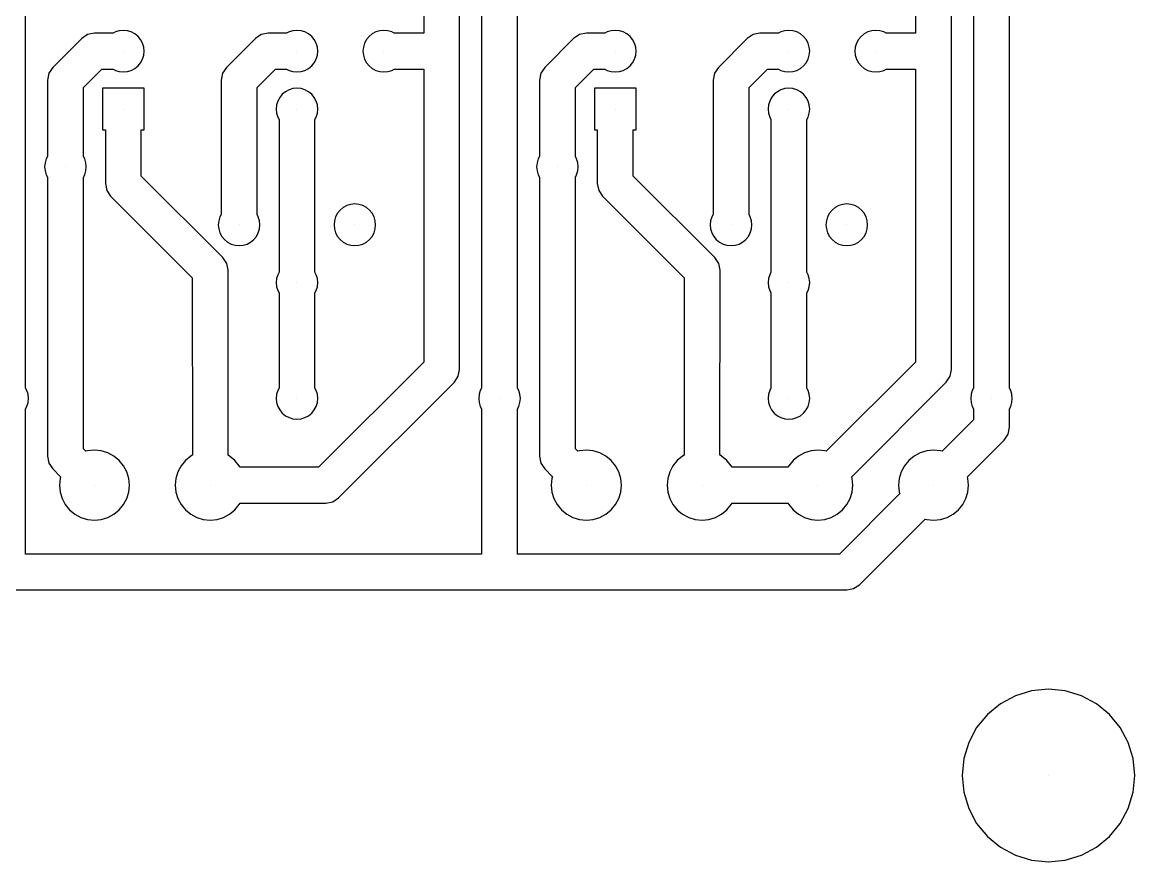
# Model space of a CAD drawing. Extents: x 3.8 to 101.3, y 3.8 to 101.3.
# Drawn here: x 52.5 to 101.33, y 3.75 to 40.6 of the extents above; entities that cross this region are included whole.
import ezdxf

# ---------------------------------------------------------------- set-up
doc = ezdxf.new("R2010")
doc.units = 0
doc.header["$LTSCALE"] = 0.000394
doc.header["$PDMODE"] = 35
doc.header["$PDSIZE"] = 0.000315
doc.layers.add('PLAN_1', color=7, linetype='CONTINUOUS')

msp = doc.modelspace()

# ---------------------------------------------------------------- linework, layer by layer
at = {"layer": 'PLAN_1', "color": 7}
for p, q in [((95.830116, 25.35936), (95.830116, 58.379356)), ((94.253319, 58.052795), (94.253319, 25.35936)), ((71.700119, 39.329357), (71.700119, 48.219357)), ((93.290115, 39.329357), (93.290115, 48.219357)), ((70.123322, 47.430958), (70.123322, 40.117756)), ((91.713318, 47.430958), (91.713318, 40.117756)), ((72.663315, 44.409359), (72.663315, 25.35936)), ((52.65012, 25.35936), (52.65012, 43.62096)), ((74.240112, 25.35936), (74.240112, 43.62096)), ((55.37001, 40.057743), (55.114239, 39.886837)), ((55.671719, 40.117756), (55.37001, 40.057743)), ((56.488403, 40.117756), (55.671719, 40.117756)), ((56.592178, 40.173225), (56.488403, 40.117756)), ((56.763523, 40.225204), (56.592178, 40.173225)), ((56.941719, 40.242756), (56.763523, 40.225204)), ((57.119915, 40.225204), (56.941719, 40.242756)), ((57.29126, 40.173225), (57.119915, 40.225204)), ((57.449177, 40.088818), (57.29126, 40.173225)), ((57.587589, 39.975227), (57.449177, 40.088818)), ((62.990009, 40.057743), (62.734238, 39.886837)), ((63.291718, 40.117756), (62.990009, 40.057743)), ((64.108398, 40.117756), (63.291718, 40.117756)), ((64.212173, 40.173225), (64.108398, 40.117756)), ((64.383522, 40.225204), (64.212173, 40.173225)), ((64.561722, 40.242756), (64.383522, 40.225204)), ((64.739914, 40.225204), (64.561722, 40.242756)), ((64.911255, 40.173225), (64.739914, 40.225204)), ((65.069176, 40.088818), (64.911255, 40.173225)), ((65.207588, 39.975227), (65.069176, 40.088818)), ((67.864258, 40.088818), (67.725845, 39.975227)), ((68.022179, 40.173225), (67.864258, 40.088818)), ((68.193527, 40.225204), (68.022179, 40.173225)), ((68.371719, 40.242756), (68.193527, 40.225204)), ((68.549911, 40.225204), (68.371719, 40.242756)), ((68.72126, 40.173225), (68.549911, 40.225204)), ((68.825035, 40.117756), (68.72126, 40.173225)), ((70.123322, 40.117756), (68.825035, 40.117756)), ((76.960014, 40.057743), (76.704239, 39.886837)), ((77.261719, 40.117756), (76.960014, 40.057743)), ((78.0784, 40.117756), (77.261719, 40.117756)), ((78.182175, 40.173225), (78.0784, 40.117756)), ((78.353523, 40.225204), (78.182175, 40.173225)), ((78.531723, 40.242756), (78.353523, 40.225204)), ((78.709915, 40.225204), (78.531723, 40.242756)), ((78.881264, 40.173225), (78.709915, 40.225204)), ((79.039177, 40.088818), (78.881264, 40.173225)), ((79.177589, 39.975227), (79.039177, 40.088818)), ((84.580009, 40.057743), (84.324234, 39.886837)), ((84.881714, 40.117756), (84.580009, 40.057743)), ((85.698402, 40.117756), (84.881714, 40.117756)), ((85.802177, 40.173225), (85.698402, 40.117756)), ((85.973526, 40.225204), (85.802177, 40.173225)), ((86.151718, 40.242756), (85.973526, 40.225204)), ((86.32991, 40.225204), (86.151718, 40.242756)), ((86.501259, 40.173225), (86.32991, 40.225204)), ((86.659172, 40.088818), (86.501259, 40.173225)), ((86.797592, 39.975227), (86.659172, 40.088818)), ((89.454262, 40.088818), (89.315849, 39.975227)), ((89.612175, 40.173225), (89.454262, 40.088818)), ((89.783524, 40.225204), (89.612175, 40.173225)), ((89.961716, 40.242756), (89.783524, 40.225204)), ((90.139908, 40.225204), (89.961716, 40.242756)), ((90.311256, 40.173225), (90.139908, 40.225204)), ((90.415031, 40.117756), (90.311256, 40.173225)), ((91.713318, 40.117756), (90.415031, 40.117756)), ((55.114239, 39.886837), (53.844238, 38.616837)), ((57.70118, 39.836815), (57.587589, 39.975227)), ((57.785587, 39.678898), (57.70118, 39.836815)), ((57.837566, 39.507553), (57.785587, 39.678898)), ((62.734238, 39.886837), (61.464237, 38.616837)), ((65.321182, 39.836815), (65.207588, 39.975227)), ((65.405586, 39.678898), (65.321182, 39.836815)), ((65.457565, 39.507553), (65.405586, 39.678898)), ((67.527847, 39.678898), (67.475876, 39.507553)), ((67.612259, 39.836815), (67.527847, 39.678898)), ((67.725845, 39.975227), (67.612259, 39.836815)), ((76.704239, 39.886837), (75.434235, 38.616837)), ((79.291183, 39.836815), (79.177589, 39.975227)), ((79.375587, 39.678898), (79.291183, 39.836815)), ((79.427567, 39.507553), (79.375587, 39.678898)), ((84.324234, 39.886837), (83.054237, 38.616837)), ((86.911179, 39.836815), (86.797592, 39.975227)), ((86.99559, 39.678898), (86.911179, 39.836815)), ((87.047562, 39.507553), (86.99559, 39.678898)), ((89.117844, 39.678898), (89.065872, 39.507553)), ((89.202255, 39.836815), (89.117844, 39.678898)), ((89.315849, 39.975227), (89.202255, 39.836815)), ((57.785587, 38.979816), (57.837566, 39.151161)), ((57.855118, 39.329357), (57.837566, 39.507553)), ((57.837566, 39.151161), (57.855118, 39.329357)), ((65.405586, 38.979816), (65.457565, 39.151161)), ((65.475113, 39.329357), (65.457565, 39.507553)), ((65.457565, 39.151161), (65.475113, 39.329357)), ((67.475876, 39.507553), (67.458321, 39.329357)), ((67.458321, 39.329357), (67.475876, 39.151161)), ((67.475876, 39.151161), (67.527847, 38.979816)), ((71.700119, 25.35936), (71.700119, 39.329357)), ((79.375587, 38.979816), (79.427567, 39.151161)), ((79.445114, 39.329357), (79.427567, 39.507553)), ((79.427567, 39.151161), (79.445114, 39.329357)), ((86.99559, 38.979816), (87.047562, 39.151161)), ((87.065117, 39.329357), (87.047562, 39.507553)), ((87.047562, 39.151161), (87.065117, 39.329357)), ((89.065872, 39.507553), (89.048317, 39.329357)), ((89.048317, 39.329357), (89.065872, 39.151161)), ((89.065872, 39.151161), (89.117844, 38.979816)), ((93.290115, 25.35936), (93.290115, 39.329357)), ((53.844238, 38.616837), (53.673332, 38.361065)), ((57.449177, 38.569897), (57.587589, 38.683487)), ((57.587589, 38.683487), (57.70118, 38.821899)), ((57.70118, 38.821899), (57.785587, 38.979816)), ((61.464237, 38.616837), (61.293331, 38.361065)), ((65.069176, 38.569897), (65.207588, 38.683487)), ((65.207588, 38.683487), (65.321182, 38.821899)), ((65.321182, 38.821899), (65.405586, 38.979816)), ((67.527847, 38.979816), (67.612259, 38.821899)), ((67.612259, 38.821899), (67.725845, 38.683487)), ((67.725845, 38.683487), (67.864258, 38.569897)), ((75.434235, 38.616837), (75.263336, 38.361065)), ((79.039177, 38.569897), (79.177589, 38.683487)), ((79.177589, 38.683487), (79.291183, 38.821899)), ((79.291183, 38.821899), (79.375587, 38.979816)), ((83.054237, 38.616837), (82.883331, 38.361065)), ((86.659172, 38.569897), (86.797592, 38.683487)), ((86.797592, 38.683487), (86.911179, 38.821899)), ((86.911179, 38.821899), (86.99559, 38.979816)), ((89.117844, 38.979816), (89.202255, 38.821899)), ((89.202255, 38.821899), (89.315849, 38.683487)), ((89.315849, 38.683487), (89.454262, 38.569897)), ((53.673332, 38.361065), (53.613319, 38.059357)), ((55.190117, 37.732796), (55.99828, 38.540958)), ((55.99828, 38.540958), (56.488403, 38.540958)), ((56.488403, 38.540958), (56.592178, 38.485489)), ((56.592178, 38.485489), (56.763523, 38.43351)), ((56.763523, 38.43351), (56.941719, 38.415958)), ((56.941719, 38.415958), (57.119915, 38.43351)), ((57.119915, 38.43351), (57.29126, 38.485489)), ((57.29126, 38.485489), (57.449177, 38.569897)), ((61.293331, 38.361065), (61.233318, 38.059357)), ((62.810116, 37.732796), (63.618279, 38.540958)), ((63.618279, 38.540958), (64.108398, 38.540958)), ((64.108398, 38.540958), (64.212173, 38.485489)), ((64.212173, 38.485489), (64.383522, 38.43351)), ((64.383522, 38.43351), (64.561722, 38.415958)), ((64.561722, 38.415958), (64.739914, 38.43351)), ((64.739914, 38.43351), (64.911255, 38.485489)), ((64.911255, 38.485489), (65.069176, 38.569897)), ((67.864258, 38.569897), (68.022179, 38.485489)), ((68.022179, 38.485489), (68.193527, 38.43351)), ((68.193527, 38.43351), (68.371719, 38.415958)), ((68.371719, 38.415958), (68.549911, 38.43351)), ((68.549911, 38.43351), (68.72126, 38.485489)), ((68.72126, 38.485489), (68.825035, 38.540958)), ((68.825035, 38.540958), (70.123322, 38.540958)), ((70.123322, 38.540958), (70.123322, 25.685923)), ((75.263336, 38.361065), (75.203323, 38.059357)), ((76.780113, 37.732792), (77.58828, 38.540958)), ((77.58828, 38.540958), (78.0784, 38.540958)), ((78.0784, 38.540958), (78.182175, 38.485489)), ((78.182175, 38.485489), (78.353523, 38.43351)), ((78.353523, 38.43351), (78.531723, 38.415958)), ((78.531723, 38.415958), (78.709915, 38.43351)), ((78.709915, 38.43351), (78.881264, 38.485489)), ((78.881264, 38.485489), (79.039177, 38.569897)), ((82.883331, 38.361065), (82.823318, 38.059357)), ((84.400116, 37.732792), (85.208282, 38.540958)), ((85.208282, 38.540958), (85.698402, 38.540958)), ((85.698402, 38.540958), (85.802177, 38.485489)), ((85.802177, 38.485489), (85.973526, 38.43351)), ((85.973526, 38.43351), (86.151718, 38.415958)), ((86.151718, 38.415958), (86.32991, 38.43351)), ((86.32991, 38.43351), (86.501259, 38.485489)), ((86.501259, 38.485489), (86.659172, 38.569897)), ((89.454262, 38.569897), (89.612175, 38.485489)), ((89.612175, 38.485489), (89.783524, 38.43351)), ((89.783524, 38.43351), (89.961716, 38.415958)), ((89.961716, 38.415958), (90.139908, 38.43351)), ((90.139908, 38.43351), (90.311256, 38.485489)), ((90.311256, 38.485489), (90.415031, 38.540958)), ((90.415031, 38.540958), (91.713318, 38.540958)), ((91.713318, 38.540958), (91.713318, 25.685925)), ((53.613319, 38.059357), (53.613319, 34.702675)), ((55.190117, 34.702675), (55.190117, 37.732796)), ((57.855118, 37.702755), (56.02832, 37.702755)), ((56.02832, 37.702755), (56.02832, 35.875957)), ((57.855118, 35.875957), (57.855118, 37.702755)), ((61.233318, 38.059357), (61.233318, 32.162674)), ((62.810116, 32.162674), (62.810116, 37.732796)), ((64.212173, 37.633224), (64.05426, 37.548817)), ((64.383522, 37.685204), (64.212173, 37.633224)), ((64.561722, 37.702755), (64.383522, 37.685204)), ((64.739914, 37.685204), (64.561722, 37.702755)), ((64.911255, 37.633224), (64.739914, 37.685204)), ((65.069176, 37.548817), (64.911255, 37.633224)), ((75.203323, 38.059357), (75.203323, 34.702682)), ((76.780113, 34.702682), (76.780113, 37.732792)), ((79.445114, 37.702755), (77.618324, 37.702755)), ((77.618324, 37.702755), (77.618324, 35.875957)), ((79.445114, 35.875957), (79.445114, 37.702755)), ((82.823318, 38.059357), (82.823318, 32.162682)), ((84.400116, 32.162682), (84.400116, 37.732792)), ((85.802177, 37.633224), (85.644264, 37.548817)), ((85.973526, 37.685204), (85.802177, 37.633224)), ((86.151718, 37.702755), (85.973526, 37.685204)), ((86.32991, 37.685204), (86.151718, 37.702755)), ((86.501259, 37.633224), (86.32991, 37.685204)), ((86.659172, 37.548817), (86.501259, 37.633224)), ((63.71785, 37.138897), (63.665871, 36.967552)), ((63.802258, 37.296814), (63.71785, 37.138897)), ((63.915848, 37.435226), (63.802258, 37.296814)), ((64.05426, 37.548817), (63.915848, 37.435226)), ((65.207588, 37.435226), (65.069176, 37.548817)), ((65.321182, 37.296814), (65.207588, 37.435226)), ((65.405586, 37.138897), (65.321182, 37.296814)), ((65.457565, 36.967552), (65.405586, 37.138897)), ((85.307846, 37.138897), (85.255875, 36.967552)), ((85.392258, 37.296814), (85.307846, 37.138897)), ((85.505844, 37.435226), (85.392258, 37.296814)), ((85.644264, 37.548817), (85.505844, 37.435226)), ((86.797592, 37.435226), (86.659172, 37.548817)), ((86.911179, 37.296814), (86.797592, 37.435226)), ((86.99559, 37.138897), (86.911179, 37.296814)), ((87.047562, 36.967552), (86.99559, 37.138897)), ((63.665871, 36.967552), (63.648319, 36.789356)), ((63.648319, 36.789356), (63.665871, 36.61116)), ((65.475113, 36.789356), (65.457565, 36.967552)), ((65.457565, 36.61116), (65.475113, 36.789356)), ((85.255875, 36.967552), (85.238319, 36.789356)), ((85.238319, 36.789356), (85.255875, 36.61116)), ((87.065117, 36.789356), (87.047562, 36.967552)), ((87.047562, 36.61116), (87.065117, 36.789356)), ((63.665871, 36.61116), (63.71785, 36.439816)), ((63.71785, 36.439816), (63.773319, 36.33604)), ((63.773319, 36.33604), (63.773319, 29.622675)), ((65.350113, 36.33604), (65.405586, 36.439816)), ((65.350113, 29.622675), (65.350113, 36.33604)), ((65.405586, 36.439816), (65.457565, 36.61116)), ((85.255875, 36.61116), (85.307846, 36.439816)), ((85.307846, 36.439816), (85.363319, 36.336033)), ((85.363319, 36.336033), (85.363319, 29.622681)), ((86.940117, 36.336033), (86.99559, 36.439816)), ((86.940117, 29.622681), (86.940117, 36.336033)), ((86.99559, 36.439816), (87.047562, 36.61116)), ((56.02832, 35.875957), (56.15332, 35.875957)), ((56.15332, 35.875957), (56.15332, 33.522919)), ((57.730118, 33.84948), (57.730118, 35.875957)), ((57.730118, 35.875957), (57.855118, 35.875957)), ((77.618324, 35.875957), (77.743324, 35.875957)), ((77.743324, 35.875957), (77.743324, 33.522919)), ((79.320114, 33.849483), (79.320114, 35.875957)), ((79.320114, 35.875957), (79.445114, 35.875957)), ((53.613319, 34.702675), (53.55785, 34.5989)), ((55.245586, 34.5989), (55.190117, 34.702675)), ((75.203323, 34.702682), (75.14785, 34.5989)), ((76.835587, 34.5989), (76.780113, 34.702682)), ((53.505871, 34.427555), (53.488319, 34.249359)), ((53.488319, 34.249359), (53.505871, 34.071163)), ((53.55785, 34.5989), (53.505871, 34.427555)), ((55.297565, 34.427555), (55.245586, 34.5989)), ((55.315117, 34.249359), (55.297565, 34.427555)), ((55.297565, 34.071163), (55.315117, 34.249359)), ((75.095871, 34.427555), (75.078323, 34.249359)), ((75.078323, 34.249359), (75.095871, 34.071163)), ((75.14785, 34.5989), (75.095871, 34.427555)), ((76.887566, 34.427555), (76.835587, 34.5989)), ((76.905113, 34.249359), (76.887566, 34.427555)), ((76.887566, 34.071163), (76.905113, 34.249359)), ((53.505871, 34.071163), (53.55785, 33.899818)), ((53.55785, 33.899818), (53.613319, 33.796043)), ((53.613319, 33.796043), (53.613319, 21.549358)), ((55.190117, 33.796043), (55.245586, 33.899818)), ((55.190117, 21.875921), (55.190117, 33.796043)), ((55.245586, 33.899818), (55.297565, 34.071163)), ((61.309196, 30.270399), (57.730118, 33.84948)), ((75.095871, 34.071163), (75.14785, 33.899818)), ((75.14785, 33.899818), (75.203323, 33.796036)), ((75.203323, 33.796036), (75.203323, 21.549358)), ((76.780113, 33.796036), (76.835587, 33.899818)), ((76.780113, 21.875925), (76.780113, 33.796036)), ((76.835587, 33.899818), (76.887566, 34.071163)), ((82.8992, 30.270399), (79.320114, 33.849483)), ((56.15332, 33.522919), (56.213333, 33.221214)), ((56.213333, 33.221214), (56.384239, 32.965439)), ((77.743324, 33.522919), (77.803337, 33.221214)), ((77.803337, 33.221214), (77.974236, 32.965439)), ((56.384239, 32.965439), (59.963318, 29.386354)), ((77.974236, 32.965439), (81.553322, 29.386351)), ((66.455849, 32.355228), (66.342255, 32.216816)), ((66.594261, 32.468819), (66.455849, 32.355228)), ((66.752182, 32.553226), (66.594261, 32.468819)), ((66.923523, 32.605206), (66.752182, 32.553226)), ((67.101715, 32.622757), (66.923523, 32.605206)), ((67.279915, 32.605206), (67.101715, 32.622757)), ((67.451263, 32.553226), (67.279915, 32.605206)), ((67.609177, 32.468819), (67.451263, 32.553226)), ((67.747589, 32.355228), (67.609177, 32.468819)), ((67.861176, 32.216816), (67.747589, 32.355228)), ((88.045845, 32.355228), (87.932251, 32.216816)), ((88.184265, 32.468819), (88.045845, 32.355228)), ((88.342178, 32.553226), (88.184265, 32.468819)), ((88.513519, 32.605206), (88.342178, 32.553226)), ((88.691719, 32.622757), (88.513519, 32.605206)), ((88.869911, 32.605206), (88.691719, 32.622757)), ((89.04126, 32.553226), (88.869911, 32.605206)), ((89.199173, 32.468819), (89.04126, 32.553226)), ((89.337585, 32.355228), (89.199173, 32.468819)), ((89.45118, 32.216816), (89.337585, 32.355228)), ((61.12587, 31.887554), (61.108318, 31.709358)), ((61.177849, 32.058899), (61.12587, 31.887554)), ((61.233318, 32.162674), (61.177849, 32.058899)), ((62.865585, 32.058899), (62.810116, 32.162674)), ((62.917564, 31.887552), (62.865585, 32.058899)), ((62.935116, 31.709358), (62.917564, 31.887552)), ((66.205872, 31.887554), (66.188324, 31.709358)), ((66.257851, 32.058899), (66.205872, 31.887554)), ((66.342255, 32.216816), (66.257851, 32.058899)), ((67.945587, 32.058899), (67.861176, 32.216816)), ((67.997566, 31.887552), (67.945587, 32.058899)), ((68.015121, 31.709358), (67.997566, 31.887552)), ((82.715866, 31.887554), (82.698318, 31.709358)), ((82.767853, 32.058899), (82.715866, 31.887554)), ((82.823318, 32.162682), (82.767853, 32.058899)), ((84.455582, 32.058899), (84.400116, 32.162682)), ((84.507568, 31.887552), (84.455582, 32.058899)), ((84.525116, 31.709358), (84.507568, 31.887552)), ((87.795868, 31.887554), (87.77832, 31.709358)), ((87.847847, 32.058899), (87.795868, 31.887554)), ((87.932251, 32.216816), (87.847847, 32.058899)), ((89.535583, 32.058899), (89.45118, 32.216816)), ((89.587563, 31.887552), (89.535583, 32.058899)), ((89.605118, 31.709358), (89.587563, 31.887552)), ((61.108318, 31.709358), (61.12587, 31.531164)), ((61.12587, 31.531164), (61.177849, 31.359816)), ((61.177849, 31.359816), (61.262257, 31.201902)), ((62.781178, 31.201902), (62.865585, 31.359816)), ((62.865585, 31.359816), (62.917564, 31.531164)), ((62.917564, 31.531164), (62.935116, 31.709358)), ((66.188324, 31.709358), (66.205872, 31.531164)), ((66.205872, 31.531164), (66.257851, 31.359816)), ((66.257851, 31.359816), (66.342255, 31.201902)), ((67.861176, 31.201902), (67.945587, 31.359816)), ((67.945587, 31.359816), (67.997566, 31.531164)), ((67.997566, 31.531164), (68.015121, 31.709358)), ((82.698318, 31.709358), (82.715866, 31.531164)), ((82.715866, 31.531164), (82.767853, 31.359816)), ((82.767853, 31.359816), (82.852257, 31.201902)), ((84.371178, 31.201902), (84.455582, 31.359816)), ((84.455582, 31.359816), (84.507568, 31.531164)), ((84.507568, 31.531164), (84.525116, 31.709358)), ((87.77832, 31.709358), (87.795868, 31.531164)), ((87.795868, 31.531164), (87.847847, 31.359816)), ((87.847847, 31.359816), (87.932251, 31.201902)), ((89.45118, 31.201902), (89.535583, 31.359816)), ((89.535583, 31.359816), (89.587563, 31.531164)), ((89.587563, 31.531164), (89.605118, 31.709358)), ((61.262257, 31.201902), (61.375847, 31.063488)), ((61.375847, 31.063488), (61.514259, 30.949896)), ((61.514259, 30.949896), (61.672176, 30.86549)), ((61.672176, 30.86549), (61.843521, 30.813511)), ((61.843521, 30.813511), (62.021717, 30.795961)), ((62.021717, 30.795961), (62.199913, 30.813511)), ((62.199913, 30.813511), (62.371258, 30.86549)), ((62.371258, 30.86549), (62.529175, 30.949896)), ((62.529175, 30.949896), (62.667587, 31.063488)), ((62.667587, 31.063488), (62.781178, 31.201902)), ((66.342255, 31.201902), (66.455849, 31.063488)), ((66.455849, 31.063488), (66.594261, 30.949896)), ((66.594261, 30.949896), (66.752182, 30.86549)), ((66.752182, 30.86549), (66.923523, 30.813511)), ((66.923523, 30.813511), (67.101715, 30.795961)), ((67.101715, 30.795961), (67.279915, 30.813511)), ((67.279915, 30.813511), (67.451263, 30.86549)), ((67.451263, 30.86549), (67.609177, 30.949896)), ((67.609177, 30.949896), (67.747589, 31.063488)), ((67.747589, 31.063488), (67.861176, 31.201902)), ((82.852257, 31.201902), (82.965851, 31.063488)), ((82.965851, 31.063488), (83.104263, 30.949896)), ((83.104263, 30.949896), (83.262177, 30.86549)), ((83.262177, 30.86549), (83.433517, 30.813511)), ((83.433517, 30.813511), (83.611717, 30.795961)), ((83.611717, 30.795961), (83.789917, 30.813511)), ((83.789917, 30.813511), (83.961258, 30.86549)), ((83.961258, 30.86549), (84.119171, 30.949896)), ((84.119171, 30.949896), (84.257584, 31.063488)), ((84.257584, 31.063488), (84.371178, 31.201902)), ((87.932251, 31.201902), (88.045845, 31.063488)), ((88.045845, 31.063488), (88.184265, 30.949896)), ((88.184265, 30.949896), (88.342178, 30.86549)), ((88.342178, 30.86549), (88.513519, 30.813511)), ((88.513519, 30.813511), (88.691719, 30.795961)), ((88.691719, 30.795961), (88.869911, 30.813511)), ((88.869911, 30.813511), (89.04126, 30.86549)), ((89.04126, 30.86549), (89.199173, 30.949896)), ((89.199173, 30.949896), (89.337585, 31.063488)), ((89.337585, 31.063488), (89.45118, 31.201902)), ((61.480103, 30.014624), (61.309196, 30.270399)), ((61.540115, 29.712917), (61.480103, 30.014624)), ((83.070099, 30.014624), (82.8992, 30.270399)), ((83.130112, 29.712917), (83.070099, 30.014624)), ((59.963318, 29.386354), (59.973236, 21.599222)), ((61.540115, 21.593922), (61.540115, 29.712917)), ((63.665871, 29.347553), (63.648319, 29.169357)), ((63.71785, 29.5189), (63.665871, 29.347553)), ((63.773319, 29.622675), (63.71785, 29.5189)), ((65.405586, 29.5189), (65.350113, 29.622675)), ((65.457565, 29.347551), (65.405586, 29.5189)), ((65.475113, 29.169357), (65.457565, 29.347551)), ((81.553322, 29.386351), (81.553322, 21.593924)), ((83.120193, 21.599224), (83.130112, 29.712917)), ((85.255875, 29.347553), (85.238319, 29.169357)), ((85.307846, 29.5189), (85.255875, 29.347553)), ((85.363319, 29.622681), (85.307846, 29.5189)), ((86.99559, 29.5189), (86.940117, 29.622681)), ((87.047562, 29.347551), (86.99559, 29.5189)), ((87.065117, 29.169357), (87.047562, 29.347551)), ((63.648319, 29.169357), (63.665871, 28.991163)), ((63.665871, 28.991163), (63.71785, 28.819815)), ((63.71785, 28.819815), (63.773319, 28.71604)), ((65.350113, 28.71604), (65.405586, 28.819815)), ((65.405586, 28.819815), (65.457565, 28.991163)), ((65.457565, 28.991163), (65.475113, 29.169357)), ((85.238319, 29.169357), (85.255875, 28.991163)), ((85.255875, 28.991163), (85.307846, 28.819815)), ((85.307846, 28.819815), (85.363319, 28.716034)), ((86.940117, 28.716034), (86.99559, 28.819815)), ((86.99559, 28.819815), (87.047562, 28.991163)), ((87.047562, 28.991163), (87.065117, 29.169357)), ((63.773319, 28.71604), (63.773319, 24.542677)), ((65.350113, 24.542677), (65.350113, 28.71604)), ((85.363319, 28.716034), (85.363319, 24.542683)), ((86.940117, 24.542683), (86.940117, 28.716034)), ((70.123322, 25.685923), (65.505157, 21.067755)), ((91.713318, 25.685925), (87.79377, 21.766376)), ((52.65012, 24.542677), (52.65012, 25.35936)), ((71.4692, 24.801878), (71.640106, 25.057653)), ((71.640106, 25.057653), (71.700119, 25.35936)), ((72.663315, 25.35936), (72.663315, 24.542677)), ((74.240112, 24.542683), (74.240112, 25.35936)), ((93.059196, 24.801878), (93.230103, 25.057653)), ((93.230103, 25.057653), (93.290115, 25.35936)), ((94.253319, 25.35936), (94.253319, 24.542681)), ((95.830116, 24.542681), (95.830116, 25.35936)), ((52.705589, 24.438902), (52.65012, 24.542677)), ((52.757568, 24.267553), (52.705589, 24.438902)), ((63.71785, 24.438902), (63.665871, 24.267555)), ((63.773319, 24.542677), (63.71785, 24.438902)), ((65.405586, 24.438902), (65.350113, 24.542677)), ((65.457565, 24.267553), (65.405586, 24.438902)), ((66.389198, 19.721876), (71.4692, 24.801878)), ((72.607849, 24.438902), (72.55587, 24.267555)), ((72.663315, 24.542677), (72.607849, 24.438902)), ((74.295586, 24.438902), (74.240112, 24.542683)), ((74.347565, 24.267553), (74.295586, 24.438902)), ((85.307846, 24.438902), (85.255875, 24.267555)), ((85.363319, 24.542683), (85.307846, 24.438902)), ((86.99559, 24.438902), (86.940117, 24.542683)), ((87.047562, 24.267553), (86.99559, 24.438902)), ((88.908737, 20.651413), (93.059196, 24.801878)), ((94.197845, 24.438902), (94.145874, 24.267555)), ((94.253319, 24.542681), (94.197845, 24.438902)), ((95.88559, 24.438902), (95.830116, 24.542681)), ((95.937561, 24.267553), (95.88559, 24.438902)), ((52.77512, 24.089359), (52.757568, 24.267553)), ((52.757568, 23.911165), (52.77512, 24.089359)), ((63.665871, 24.267555), (63.648319, 24.089359)), ((63.648319, 24.089359), (63.665871, 23.911165)), ((65.475113, 24.089359), (65.457565, 24.267553)), ((65.457565, 23.911165), (65.475113, 24.089359)), ((72.55587, 24.267555), (72.538315, 24.089359)), ((72.538315, 24.089359), (72.55587, 23.911165)), ((74.365112, 24.089359), (74.347565, 24.267553)), ((74.347565, 23.911165), (74.365112, 24.089359)), ((85.255875, 24.267555), (85.238319, 24.089359)), ((85.238319, 24.089359), (85.255875, 23.911165)), ((87.065117, 24.089359), (87.047562, 24.267553)), ((87.047562, 23.911165), (87.065117, 24.089359)), ((94.145874, 24.267555), (94.128319, 24.089359)), ((94.128319, 24.089359), (94.145874, 23.911165)), ((95.955116, 24.089359), (95.937561, 24.267553)), ((95.937561, 23.911165), (95.955116, 24.089359)), ((52.65012, 23.636042), (52.705589, 23.739817)), ((52.65012, 17.257755), (52.65012, 23.636042)), ((52.705589, 23.739817), (52.757568, 23.911165)), ((63.665871, 23.911165), (63.71785, 23.739817)), ((63.71785, 23.739817), (63.802258, 23.581903)), ((63.802258, 23.581903), (63.915848, 23.443489)), ((63.915848, 23.443489), (64.05426, 23.329897)), ((65.069176, 23.329897), (65.207588, 23.443489)), ((65.207588, 23.443489), (65.321182, 23.581903)), ((65.321182, 23.581903), (65.405586, 23.739817)), ((65.405586, 23.739817), (65.457565, 23.911165)), ((72.55587, 23.911165), (72.607849, 23.739817)), ((72.607849, 23.739817), (72.663315, 23.636042)), ((72.663315, 23.636042), (72.663315, 17.257755)), ((74.240112, 23.636036), (74.295586, 23.739817)), ((74.240112, 17.257755), (74.240112, 23.636036)), ((74.295586, 23.739817), (74.347565, 23.911165)), ((85.255875, 23.911165), (85.307846, 23.739817)), ((85.307846, 23.739817), (85.392258, 23.581903)), ((85.392258, 23.581903), (85.505844, 23.443489)), ((85.505844, 23.443489), (85.644264, 23.329897)), ((86.659172, 23.329897), (86.797592, 23.443489)), ((86.797592, 23.443489), (86.911179, 23.581903)), ((86.911179, 23.581903), (86.99559, 23.739817)), ((86.99559, 23.739817), (87.047562, 23.911165)), ((94.145874, 23.911165), (94.197845, 23.739817)), ((94.197845, 23.739817), (94.253319, 23.636038)), ((94.253319, 23.636038), (94.253319, 23.145924)), ((95.830116, 23.636038), (95.88559, 23.739817)), ((95.830116, 22.819359), (95.830116, 23.636038)), ((95.88559, 23.739817), (95.937561, 23.911165)), ((64.05426, 23.329897), (64.212173, 23.245491)), ((64.212173, 23.245491), (64.383522, 23.193512)), ((64.383522, 23.193512), (64.561722, 23.175962)), ((64.561722, 23.175962), (64.739914, 23.193512)), ((64.739914, 23.193512), (64.911255, 23.245491)), ((64.911255, 23.245491), (65.069176, 23.329897)), ((85.644264, 23.329897), (85.802177, 23.245491)), ((85.802177, 23.245491), (85.973526, 23.193512)), ((85.973526, 23.193512), (86.151718, 23.175962)), ((86.151718, 23.175962), (86.32991, 23.193512)), ((86.32991, 23.193512), (86.501259, 23.245491)), ((86.501259, 23.245491), (86.659172, 23.329897)), ((94.253319, 23.145924), (92.873772, 21.766375)), ((95.599197, 22.261877), (95.770103, 22.517653)), ((95.770103, 22.517653), (95.830116, 22.819359)), ((93.988739, 20.651415), (95.599197, 22.261877)), ((53.613319, 21.549358), (53.673332, 21.247652)), ((55.299664, 21.766375), (55.190117, 21.875921)), ((55.371593, 21.788195), (55.299664, 21.766375)), ((55.671719, 21.817755), (55.371593, 21.788195)), ((55.971844, 21.788195), (55.671719, 21.817755)), ((56.260437, 21.700651), (55.971844, 21.788195)), ((56.526405, 21.558489), (56.260437, 21.700651)), ((56.759529, 21.367168), (56.526405, 21.558489)), ((59.89703, 21.558489), (59.663906, 21.367168)), ((59.963318, 21.593922), (59.89703, 21.558489)), ((59.973236, 21.599222), (59.963318, 21.593922)), ((61.606403, 21.558489), (61.540115, 21.593922)), ((61.839527, 21.367168), (61.606403, 21.558489)), ((75.203323, 21.549358), (75.263336, 21.247652)), ((76.889664, 21.766376), (76.780113, 21.875925)), ((76.961594, 21.788195), (76.889664, 21.766376)), ((77.261719, 21.817755), (76.961594, 21.788195)), ((77.561844, 21.788195), (77.261719, 21.817755)), ((77.850433, 21.700651), (77.561844, 21.788195)), ((78.116409, 21.558489), (77.850433, 21.700651)), ((78.349533, 21.367168), (78.116409, 21.558489)), ((81.48703, 21.558489), (81.253906, 21.367168)), ((81.553322, 21.593924), (81.48703, 21.558489)), ((83.130112, 21.593924), (83.120193, 21.599224)), ((83.196404, 21.558489), (83.130112, 21.593924)), ((83.429527, 21.367168), (83.196404, 21.558489)), ((86.567032, 21.558489), (86.333908, 21.367168)), ((86.833, 21.700651), (86.567032, 21.558489)), ((87.12159, 21.788195), (86.833, 21.700651)), ((87.421722, 21.817755), (87.12159, 21.788195)), ((87.721848, 21.788195), (87.421722, 21.817755)), ((87.79377, 21.766376), (87.721848, 21.788195)), ((91.647026, 21.558489), (91.413902, 21.367168)), ((91.912994, 21.700651), (91.647026, 21.558489)), ((92.201591, 21.788195), (91.912994, 21.700651)), ((92.501717, 21.817755), (92.201591, 21.788195)), ((92.801842, 21.788195), (92.501717, 21.817755)), ((92.873772, 21.766375), (92.801842, 21.788195)), ((53.673332, 21.247652), (53.844238, 20.991877)), ((56.950848, 21.134047), (56.759529, 21.367168)), ((57.093014, 20.868076), (56.950848, 21.134047)), ((59.472588, 21.134047), (59.330421, 20.868076)), ((59.663906, 21.367168), (59.472588, 21.134047)), ((62.030846, 21.134047), (61.839527, 21.367168)), ((62.06628, 21.067755), (62.030846, 21.134047)), ((65.505157, 21.067755), (62.06628, 21.067755)), ((75.263336, 21.247652), (75.434235, 20.991877)), ((78.540848, 21.134047), (78.349533, 21.367168)), ((78.683014, 20.868076), (78.540848, 21.134047)), ((81.062584, 21.134047), (80.920425, 20.868076)), ((81.253906, 21.367168), (81.062584, 21.134047)), ((83.62085, 21.134047), (83.429527, 21.367168)), ((83.656281, 21.067755), (83.62085, 21.134047)), ((86.107155, 21.067755), (83.656281, 21.067755)), ((86.142586, 21.134047), (86.107155, 21.067755)), ((86.333908, 21.367168), (86.142586, 21.134047)), ((91.222588, 21.134047), (91.080421, 20.868076)), ((91.413902, 21.367168), (91.222588, 21.134047)), ((53.844238, 20.991877), (54.1847, 20.651415)), ((54.16288, 20.579485), (54.13332, 20.279358)), ((54.1847, 20.651415), (54.16288, 20.579485)), ((57.180557, 20.579485), (57.093014, 20.868076)), ((57.210117, 20.279358), (57.180557, 20.579485)), ((59.242878, 20.579485), (59.213318, 20.279358)), ((59.330421, 20.868076), (59.242878, 20.579485)), ((75.434235, 20.991877), (75.774704, 20.651413)), ((75.752884, 20.579485), (75.72332, 20.279358)), ((75.774704, 20.651413), (75.752884, 20.579485)), ((78.770554, 20.579485), (78.683014, 20.868076)), ((78.800117, 20.279358), (78.770554, 20.579485)), ((80.832878, 20.579485), (80.803322, 20.279358)), ((80.920425, 20.868076), (80.832878, 20.579485)), ((88.930557, 20.579485), (88.908737, 20.651413)), ((88.960114, 20.279358), (88.930557, 20.579485)), ((90.992882, 20.579485), (90.963318, 20.279358)), ((91.080421, 20.868076), (90.992882, 20.579485)), ((94.010551, 20.579485), (93.988739, 20.651415)), ((94.040115, 20.279358), (94.010551, 20.579485)), ((54.13332, 20.279358), (54.16288, 19.979231)), ((57.180557, 19.979231), (57.210117, 20.279358)), ((59.213318, 20.279358), (59.242878, 19.979231)), ((75.72332, 20.279358), (75.752884, 19.979231)), ((78.770554, 19.979231), (78.800117, 20.279358)), ((80.803322, 20.279358), (80.832878, 19.979231)), ((88.930557, 19.979231), (88.960114, 20.279358)), ((90.963318, 20.279358), (90.992882, 19.979231)), ((94.010551, 19.979231), (94.040115, 20.279358)), ((54.16288, 19.979231), (54.250423, 19.690639)), ((54.250423, 19.690639), (54.39259, 19.424669)), ((56.950848, 19.424669), (57.093014, 19.690639)), ((57.093014, 19.690639), (57.180557, 19.979231)), ((59.242878, 19.979231), (59.330421, 19.690639)), ((59.330421, 19.690639), (59.472588, 19.424669)), ((65.831718, 19.490961), (66.133423, 19.550974)), ((66.133423, 19.550974), (66.389198, 19.721876)), ((75.752884, 19.979231), (75.840424, 19.690639)), ((75.840424, 19.690639), (75.98259, 19.424669)), ((78.540848, 19.424669), (78.683014, 19.690639)), ((78.683014, 19.690639), (78.770554, 19.979231)), ((80.832878, 19.979231), (80.920425, 19.690639)), ((80.920425, 19.690639), (81.062584, 19.424669)), ((91.014694, 19.907303), (88.36515, 17.257755)), ((88.700851, 19.424669), (88.84301, 19.690639)), ((88.84301, 19.690639), (88.930557, 19.979231)), ((90.992882, 19.979231), (91.014694, 19.907303)), ((93.780846, 19.424669), (93.923012, 19.690639)), ((93.923012, 19.690639), (94.010551, 19.979231)), ((54.39259, 19.424669), (54.583908, 19.191547)), ((54.583908, 19.191547), (54.817032, 19.000227)), ((56.526405, 19.000227), (56.759529, 19.191547)), ((56.759529, 19.191547), (56.950848, 19.424669)), ((59.472588, 19.424669), (59.663906, 19.191547)), ((59.663906, 19.191547), (59.89703, 19.000227)), ((61.606403, 19.000227), (61.839527, 19.191547)), ((61.839527, 19.191547), (62.030846, 19.424669)), ((62.030846, 19.424669), (62.06628, 19.490961)), ((62.06628, 19.490961), (65.831718, 19.490961)), ((75.98259, 19.424669), (76.173904, 19.191547)), ((76.173904, 19.191547), (76.407028, 19.000227)), ((78.116409, 19.000227), (78.349533, 19.191547)), ((78.349533, 19.191547), (78.540848, 19.424669)), ((81.062584, 19.424669), (81.253906, 19.191547)), ((81.253906, 19.191547), (81.48703, 19.000227)), ((83.196404, 19.000227), (83.429527, 19.191547)), ((83.429527, 19.191547), (83.62085, 19.424669)), ((83.62085, 19.424669), (83.656281, 19.490961)), ((83.656281, 19.490961), (86.107155, 19.490961)), ((86.107155, 19.490961), (86.142586, 19.424669)), ((86.142586, 19.424669), (86.333908, 19.191547)), ((86.333908, 19.191547), (86.567032, 19.000227)), ((88.276405, 19.000227), (88.509529, 19.191547)), ((88.509529, 19.191547), (88.700851, 19.424669)), ((93.356407, 19.000227), (93.589531, 19.191547)), ((93.589531, 19.191547), (93.780846, 19.424669)), ((54.817032, 19.000227), (55.083, 18.858065)), ((55.083, 18.858065), (55.371593, 18.770521)), ((55.371593, 18.770521), (55.671719, 18.740961)), ((55.671719, 18.740961), (55.971844, 18.770521)), ((55.971844, 18.770521), (56.260437, 18.858065)), ((56.260437, 18.858065), (56.526405, 19.000227)), ((59.89703, 19.000227), (60.162998, 18.858065)), ((60.162998, 18.858065), (60.451591, 18.770521)), ((60.451591, 18.770521), (60.751717, 18.740961)), ((60.751717, 18.740961), (61.051842, 18.770521)), ((61.051842, 18.770521), (61.340435, 18.858065)), ((61.340435, 18.858065), (61.606403, 19.000227)), ((76.407028, 19.000227), (76.672997, 18.858065)), ((76.672997, 18.858065), (76.961594, 18.770521)), ((76.961594, 18.770521), (77.261719, 18.740961)), ((77.261719, 18.740961), (77.561844, 18.770521)), ((77.561844, 18.770521), (77.850441, 18.858065)), ((77.850441, 18.858065), (78.116409, 19.000227)), ((81.48703, 19.000227), (81.752998, 18.858065)), ((81.752998, 18.858065), (82.041588, 18.770521)), ((82.041588, 18.770521), (82.341721, 18.740961)), ((82.341721, 18.740961), (82.641846, 18.770521)), ((82.641846, 18.770521), (82.930435, 18.858065)), ((82.930435, 18.858065), (83.196404, 19.000227)), ((86.567032, 19.000227), (86.833, 18.858065)), ((86.833, 18.858065), (87.12159, 18.770521)), ((87.12159, 18.770521), (87.421722, 18.740961)), ((87.421722, 18.740961), (87.721848, 18.770521)), ((87.721848, 18.770521), (88.010437, 18.858065)), ((88.010437, 18.858065), (88.276405, 19.000227)), ((89.249199, 15.911878), (92.129662, 18.792341)), ((92.129662, 18.792341), (92.201591, 18.770521)), ((92.201591, 18.770521), (92.501717, 18.740961)), ((92.501717, 18.740961), (92.801842, 18.770521)), ((92.801842, 18.770521), (93.090439, 18.858065)), ((93.090439, 18.858065), (93.356407, 19.000227)), ((69.291199, 17.257755), (52.65012, 17.257755)), ((72.663315, 17.257755), (69.291199, 17.257755)), ((88.36515, 17.257755), (74.240112, 17.257755)), ((51.861721, 15.680961), (69.291199, 15.680961)), ((69.291199, 15.680961), (73.451721, 15.680961)), ((73.451721, 15.680961), (88.691719, 15.680961)), ((88.691719, 15.680961), (88.993423, 15.740974)), ((88.993423, 15.740974), (89.249199, 15.911878)), ((96.801994, 11.254324), (96.091316, 11.038743)), ((97.541077, 11.327117), (96.801994, 11.254324)), ((98.280159, 11.254324), (97.541077, 11.327117)), ((98.990829, 11.038743), (98.280159, 11.254324)), ((96.091316, 11.038743), (95.436356, 10.688657)), ((99.645798, 10.688657), (98.990829, 11.038743)), ((95.436356, 10.688657), (94.862274, 10.217522)), ((100.219879, 10.217522), (99.645798, 10.688657)), ((94.862274, 10.217522), (94.391136, 9.64344)), ((100.691017, 9.64344), (100.219879, 10.217522)), ((94.391136, 9.64344), (94.041054, 8.988477)), ((101.0411, 8.988477), (100.691017, 9.64344)), ((94.041054, 8.988477), (93.82547, 8.2778)), ((101.256683, 8.2778), (101.0411, 8.988477)), ((93.82547, 8.2778), (93.752678, 7.53872)), ((101.329475, 7.538719), (101.256683, 8.2778)), ((93.752678, 7.53872), (93.82547, 6.79964)), ((101.256683, 6.79964), (101.329475, 7.538719)), ((93.82547, 6.79964), (94.041054, 6.088963)), ((101.0411, 6.088963), (101.256683, 6.79964)), ((94.041054, 6.088963), (94.391136, 5.433999)), ((100.69101, 5.433999), (101.0411, 6.088963)), ((94.391136, 5.433999), (94.862274, 4.859918)), ((100.219879, 4.859918), (100.69101, 5.433999)), ((94.862274, 4.859918), (95.436356, 4.388782)), ((99.645798, 4.388783), (100.219879, 4.859918)), ((95.436356, 4.388782), (96.091316, 4.038697)), ((96.091316, 4.038697), (96.801994, 3.823115)), ((98.280159, 3.823115), (98.990837, 4.038697)), ((98.990837, 4.038697), (99.645798, 4.388783)), ((96.801994, 3.823115), (97.541077, 3.750322)), ((97.541077, 3.750322), (98.280159, 3.823115))]:
    msp.add_line(p, q, dxfattribs=at)
for p in [(56.941711, 39.329361), (64.561714, 39.329361), (68.371712, 39.329361), (78.531715, 39.329361), (86.151718, 39.329361), (89.961716, 39.329361), (56.941711, 36.78936), (64.561714, 36.78936), (78.531715, 36.78936), (86.151718, 36.78936), (54.401714, 34.249363), (75.991714, 34.249363), (62.021717, 31.709358), (67.101715, 31.709358), (83.611717, 31.709358), (88.691719, 31.709358), (64.561714, 29.169359), (86.151718, 29.169359), (64.561714, 24.089359), (73.451721, 24.089359), (86.151718, 24.089359), (95.041718, 24.089359), (55.671715, 20.27936), (60.751713, 20.27936), (77.261719, 20.27936), (82.341721, 20.27936), (87.421715, 20.27936), (92.501717, 20.27936), (97.541077, 7.53872)]:
    msp.add_point(p, dxfattribs=at)

doc.saveas('drawing.dxf')
